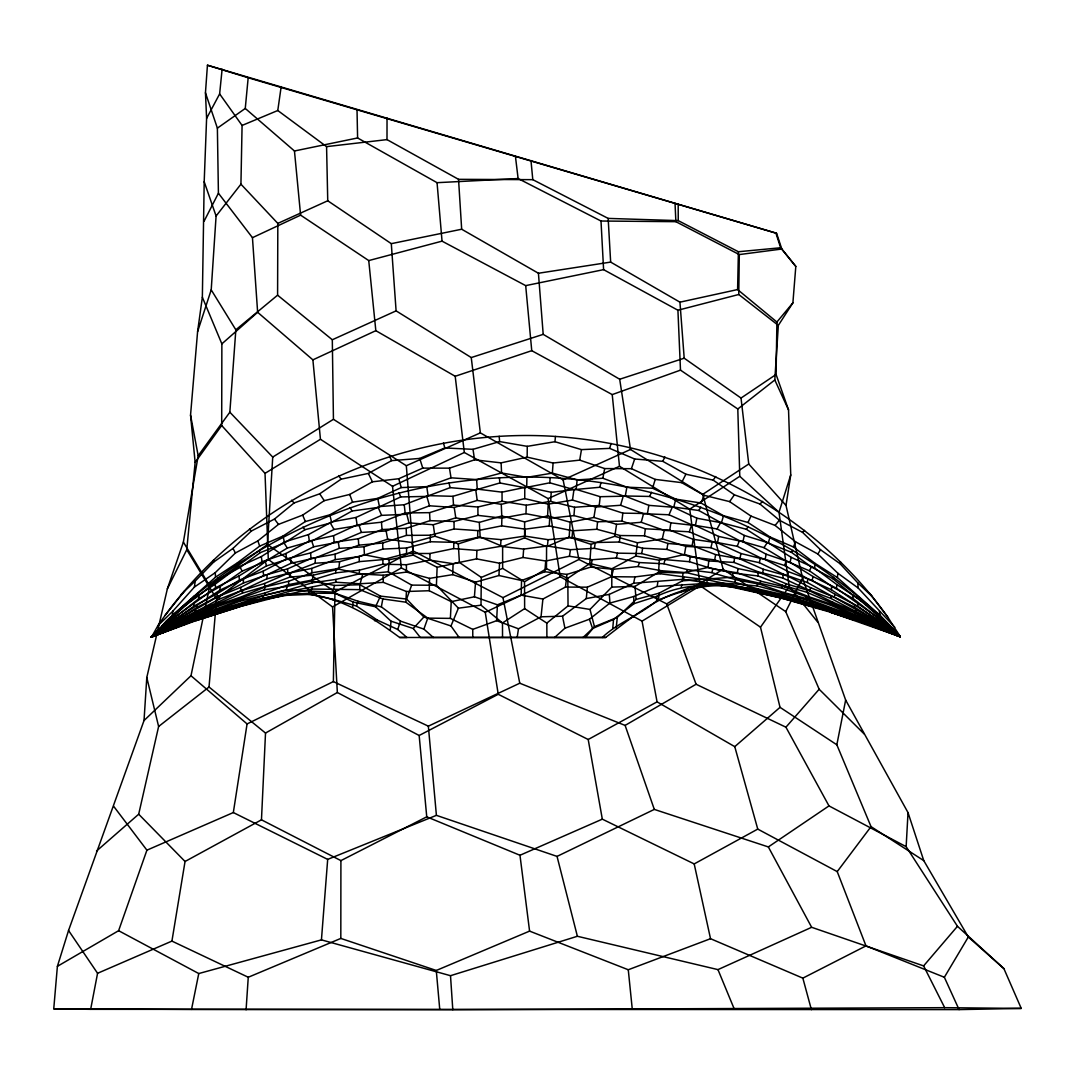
<?xml version="1.0" encoding="UTF-8"?>
<svg xmlns="http://www.w3.org/2000/svg" width="1075" height="1075" viewBox="0 0 1075 1075"><rect width="100%" height="100%" fill="white"/><g stroke="black" fill="none" stroke-linecap="round" stroke-linejoin="round"><path stroke-width="1.5" d="M171.919 941.095L248.258 977.256L340.815 938.421L340.909 860.618L261.467 819.822L185.048 861.478L171.919 941.095L97.57 973.292L90.649 1009.331L53.75 1008.767L57.392 966.331L68.545 930.48L144.023 720.546L146.791 677.505L167.364 588.831L183.382 542.096L198.176 455.733L190.544 415.111L197.598 331.611L202.355 297.238L204.196 181.742L206.602 118.371L205.459 92.786L207.435 65.212L776.593 233.288L781.807 249.024L795.809 266.425L792.893 302.868L778.327 325.376L774.806 379.972L788.539 409.911L790.743 474.908L786.013 505.425L802.608 578.189L845.649 700.053L908.026 812.619L923.761 860.618L968.32 936.983L1003.902 968.629L1021.25 1008.417L959.075 1009.6L90.649 1009.331M173.196 628.526L151.105 637.153L195.905 620.678L241.593 606.072L264.907 599.286L312.032 589.046L359.829 589.651L382.808 598.936L405.826 602.188L427.783 618.125L450.385 618.38L472.758 629.372L496.623 620.692L518.486 628.794L541.034 616.795L562.507 616.217L586.292 598.56L609.283 594.381L633.659 583.228L683.095 579.331L732.666 586.614L781.579 598.076L830.102 611.527L806.183 603.666L757.875 590.618L709.137 580.164L660.117 573.727L634.922 576.926L611.608 576.697L587.353 587.178L565.45 587.058L542.902 599.03L521.16 595.147L497.416 604.808L474.411 596.773L451.231 601.664L429.248 590.726L406.444 591.505L383.332 582.368L359.735 583.765L335.938 582.22L288.691 591.572L242.09 604.526L196.201 619.764L151.347 637.045L195.475 611.93L218.131 602.188L241.069 590.793L264.544 583.497L287.912 573.405L311.723 568.406L335.319 559.605L359.171 556.648L382.848 549.097L406.592 547.968L430.296 541.746L430.309 535.216L454.093 528.981L477.811 530.62L501.676 525.863L525.245 529.155L549.231 525.957L572.693 530.795L596.8 529.263L620.208 535.538L644.449 535.793L667.857 543.439L692.192 545.616L715.627 554.606L739.976 558.933L763.344 569.266L787.518 575.985L810.563 587.689L834.2 597.189L879.39 622.842L900.218 636.696L830.733 609.633L782.923 594.569L758.48 589.046L734.682 582.247L710.011 578.256L686.307 572.612L661.474 570.731L638.066 566.512L613.395 569.28L590.672 567.103L566.982 574.399L544.823 571.739L521.55 580.513L498.961 575.515L475.567 582.099L452.696 574.641L429.557 578.377L406.484 572.048L383.076 575.259L359.426 573.862L335.87 579.412L312.274 582.825L288.799 589.758L265.391 595.16L218.991 610.103L151.024 637.193L173.371 623.607L219.461 599.084L242.883 590L266.869 578.82L290.667 572.706L315.19 563.233L339.606 561.661L364.425 554.794L389.217 559.726L413.297 555.09L437.122 567.304L459.388 562.44L481.291 577.409L481.009 605.171L502.482 622.962L502.536 637.448L605.615 637.475C629.023 619.509 652.767 599.904 681.389 591.129C705.348 579.425 731.793 583.738 757.27 585.982C806.223 598.641 853.967 615.424 899.923 636.602L829.806 612.024L781.31 598.09L731.954 587.138L707.108 583.389L657.174 586.466L633.659 596.531L609.982 603.048L589.396 619.24L564.926 628.203L554.606 637.475L399.672 637.488C366.924 613.234 328.587 589.382 286.044 594.462C238.878 599.944 194.857 619.899 151.024 637.193L195.26 620.315L240.316 605.48L263.415 599.447L286.514 595.348L310.527 594.381L333.371 599.407L356.51 606.018L377.15 620.006L397.75 629.48L406.955 637.475L399.672 637.488M167.364 588.831L186.754 549.728L195.139 462.384L221.692 425.512L221.867 343.866L202.355 297.238M382.888 564.214L382.902 559.618L406.525 553.491L430.013 553.491L453.65 548.586L476.937 550.387L500.56 546.328L523.673 549.083L547.403 545.992L570.449 549.688L594.394 548.317L617.507 553.141L641.708 553.571L665.008 559.605L689.397 561.714L712.859 568.93L737.275 572.8L760.764 581.199L785.019 587.004L808.333 596.558L832.225 604.526L878.584 625.569L900.138 636.642L854.625 616.459L807.674 598.896L783.567 592.459L759.958 584.316L735.515 579.64L711.905 572.653L687.368 569.602L663.933 563.77L639.464 562.561L616.351 557.965L592.218 559.739L569.428 556.286L545.724 560.989L523.014 557.482L499.526 563.219L476.547 558.879L453.113 563.703L429.866 560.115L406.377 564.724L382.888 564.214L359.359 570.14L335.776 572.881L312.247 580.003L288.691 584.612L265.323 592.836L242.009 599.192L196.134 616.701L151.615 636.803L173.035 625.637L218.48 604.58L241.767 596.692L264.893 587.004L288.517 581.293L311.978 572.787L335.682 568.984L359.278 561.634L382.902 559.618M795.809 266.425L780.638 247.761L738.404 251.738L678.244 220.63L608.154 218.4L532.797 179.659L458.541 179.337L387 139.616L387.027 117.981M481.009 605.171L458.407 608.181L436.423 585.27L411.671 585.109L388.29 571.766L362.651 574.319L338.759 569.132L313.416 575.125L289.739 577.127L265.364 586.426L242.292 593.185L196.228 613.314L152.193 636.508L181.285 608.262L199.157 595.308L218.722 579.197L240.222 567.372L260.204 552.671L284.149 543.117L304.951 529.72L330.401 523.028L352.076 511.015L378.198 507.413L400.706 496.932L426.842 496.408L450.116 487.62L475.755 489.931L499.848 482.957L524.775 487.701L549.768 482.809L573.969 489.636L599.796 487.257L623.298 495.951L649.676 496.448L672.426 506.876L698.777 510.491L720.667 522.531L746.278 529.249L767.228 542.687L791.308 552.241L811.37 566.982L832.95 578.78L852.582 594.945L870.481 607.818L899.17 635.406L854.625 607.2L831.23 595.778L807.406 582.543L783.205 574.117L759.34 562.695L734.682 557.293L710.897 547.712L685.837 546.396L662.308 538.857L637.448 542.768L614.739 536.304L591.062 544.34L569.159 537.083L546.57 546.664L524.6 537.849L524.64 521.899L547.592 515.825L570.14 522.195L593.911 517.465L616.593 524.318L641.224 522.289L664.216 530.378L689.263 531.803L712.402 541.598L737.235 546.302L760.388 557.817L784.656 565.517L807.809 578.807L831.445 589.799L878.087 620.006L899.923 636.602L877.966 625.825L830.558 605.225L782.224 588.267L732.613 577.181L682.531 580.822L659.163 593.145L636.051 599.46L617.278 617.413L594.448 626.658L585.391 637.462M156.574 631.791L198.552 598.909L220.026 586.574L242.13 571.134L265.283 561.392L287.321 548.062L311.723 541.088L334.002 529.451L359.09 525.393L381.612 515.355L406.78 514.267L429.503 505.787L454.228 507.494L477.206 500.412L501.259 504.336L524.748 498.598L524.775 487.701M611.782 587.098L611.85 568.756L635.822 556.017L659.311 560.223L684.466 554.498L708.788 560.962L733.956 562.427L758.238 571.819L782.828 578.095L806.868 589.248L831.082 598.506L878.181 623.312L899.668 635.983L854.195 612.643L806.693 592.244L782.385 585.217L757.956 575.945L732.922 573.029L708.035 567.439L682.961 573.002L658.558 572.236L635.016 586.386L611.782 587.098L590 609.431L568.043 605.883L546.826 623.11L546.893 637.448M198.176 455.733L229.848 412.195L235.842 329.81L277.592 295.182L277.82 223.398L240.934 184.188L242.077 125.439L219.636 93.915L222.122 69.136M546.826 623.11L524.64 608.625L524.533 581.79L546.476 568.715L546.57 546.664M430.309 535.216L406.444 535.39L382.7 543.036L358.727 545.159L335.037 554.189L311.038 558.476L287.509 568.89L263.657 575.609L240.585 587.42L217.271 596.947L172.524 622.788L151.938 636.4L157.783 625.852L173.088 610.909L194.387 587.084L215.255 572.639L235.412 552.98L257.852 540.9L278.519 524.372L302.653 515.113L324.233 500.668L349.711 494.446L372.447 481.815L398.785 478.724L422.771 468.122L449.458 468.149L474.586 459.831L501.111 462.868L527.167 457.144L527.261 446.353L554.955 441.718L581.468 449.619L609.686 448.382L634.667 458.998L662.764 461.323L685.89 474.223L713.155 480.108L734.359 494.809L759.998 504.054L779.375 520.192L802.501 532.327L820.521 549.742L840.032 563.69L857.716 582.771L872.188 596.585L888.205 617.749L900.003 636.306L855.915 611.957L832.856 602.255L809.757 590.941L785.825 583.658L762.471 573.66L738.176 568.608L714.714 559.887L690.352 556.863L666.93 549.406L642.675 548.223L619.361 542.015L595.268 542.526L572.008 537.594L548.089 539.69L524.802 536.102L501.004 539.65L477.596 537.473L453.865 542.351L430.296 541.746M406.525 553.491L406.592 547.968M778.327 325.376L738.753 294.496L739.304 254.573L675.879 221.678L601.006 221.02L518.11 178.544L437.055 182.683L357.599 137.963L294.456 150.984L245.261 108.454L248.177 77.749L207.435 65.212M788.539 409.911L776.083 374.476L776.902 322.03L792.893 302.868M57.392 966.331L118.613 930.695L146.912 850.177L233.329 812.552L247.075 723.932L333.371 681.59L334.957 591.935L267.46 544.514L272.728 457.09L229.848 412.195M526.723 487.029L526.898 477.34L552.362 473.121L577.141 479.893L602.847 478.241L626.9 487.19L652.538 488.238L675.785 499.149L701.007 503.006L723.515 515.704L747.998 522.49L770.009 536.962L793.431 546.96L815.253 563.502L837.371 577.571L880.412 615.653L899.385 635.123L859.194 599.232L837.008 584.692L814.554 567.963L791.093 557.293L768.37 542.835L744.276 535.431L721.446 522.786L696.869 518.217L673.729 507.292L648.83 505.357L625.247 496.153L600.213 496.704L576.16 489.394L551.206 492.296L526.723 487.029L502.025 492.162L477.246 489.112L452.951 496.314L428.065 495.629L404.227 504.739L379.435 506.567L356.013 517.465L331.53 521.953L308.404 534.624L284.351 541.988L261.346 556.568L237.857 567.251L215.188 584.168L192.989 598.829L152.811 635.097L172.121 615.626L215.524 577.168L237.494 562.749L259.68 546.127L283.034 536.049L305.354 521.55L329.783 514.817L352.56 502.159L377.728 498.383L401.217 487.58L426.762 486.639L451.03 477.811L476.628 479.598L501.582 472.973L526.898 477.34M776.902 322.03L737.598 289.565L738.404 251.738M429.866 560.115L430.013 553.491M429.248 590.726L429.557 578.377M656.852 600.643L656.959 596.262C696.022 577.45 741.307 586.453 781.364 597.431C821.945 607.375 861.33 621.538 900.218 636.696C845.783 614.766 790.192 593.494 731.672 585.754C705.738 583.362 680.636 591.102 656.852 600.643C640.001 615.075 618.313 622.25 602.242 637.475L554.606 637.475M315.19 563.233L315.324 557.912L339.31 548.331L363.995 546.785L387.672 539.207L412.182 542.566L434.905 536.21L458.299 543.869L480.162 536.936L502.616 546.476L524.6 537.849M501.676 525.863L501.891 518.123L525.971 513.716L549.728 518.244L573.956 515.61L597.566 521.792L621.888 521.079L645.376 528.793L669.752 530.123L693.16 539.301L717.536 542.862L740.903 553.504L765.145 559.524L788.378 571.685L812.203 580.5L834.966 594.314L857.568 606.139L899.788 635.809L880.358 619.563L836.404 588.186L813.009 576.523L790.152 562.359L766.099 554.176L742.959 541.719L718.637 536.425L695.391 525.567L670.867 522.826L647.459 513.541L622.855 513.138L599.205 505.492L574.628 507.266L550.696 501.393L526.266 505.223L502.079 501.259L477.864 507.01L453.516 505.116L429.57 512.654L405.154 512.963L381.45 522.195L357.088 524.869L333.559 535.713L309.358 540.994L285.937 553.504L261.991 561.728L238.932 576.012L215.632 587.77L171.758 619.428L152.287 635.849L194.279 605.924L216.707 593.991L239.497 580.057L263.133 571.201L286.528 558.933L310.581 552.926L334.191 542.23L358.338 538.736L382.055 529.558L406.175 528.322L429.987 520.649L454.026 521.482L477.972 515.382L501.891 518.123M521.16 595.147L521.55 580.513M196.201 619.764L196.214 618.958M477.596 537.473L477.811 530.62M525.971 513.716L526.266 505.223M453.65 548.586L453.865 542.351M308.928 593.776L309.036 591.102L286.286 589.839L240.249 601.14L195.301 617.789L151.414 636.978L172.941 626.322L218.212 606.3L264.342 589.799L287.28 586.386L311.978 581.011L334.567 585.445L359.897 584.746L380.469 596.128L406.592 599.044L423.886 617.01L450.963 625.972L459.159 637.462L502.536 637.448M436.423 585.27L437.122 567.304M452.696 574.641L453.113 563.703M831.445 589.799L831.593 586.278L809.408 570.798L786.094 561.016L763.989 547.659L739.412 540.631L717.025 528.94L691.709 524.815L668.999 514.777L643.549 513.689L620.597 505.277L595.604 507.024L572.464 500.077L548.223 504.148L524.748 498.598M476.547 558.879L476.937 550.387M498.961 575.515L499.526 563.219M261.467 819.822L265.512 733.056L209.02 687.006L216.586 598.923L186.754 549.728M877.966 625.825L878.006 624.965M450.385 618.38L451.231 601.664M496.623 620.692L497.416 604.808M782.224 588.267L782.385 585.217M242.09 604.526L242.157 603.129M547.592 515.825L548.223 504.148M682.531 580.822L682.961 573.002M352.748 606.972L353.017 602.027L332.618 592.083L309.036 591.102M550.696 501.393L551.206 492.296M831.082 598.506L831.23 595.778M1003.902 968.629L957.462 926.301L906.144 846.67L908.026 812.619M217.365 611.285L217.446 609.915M405.826 602.188L406.444 591.505M806.693 592.244L806.868 589.248M288.691 591.572L288.799 589.758M658.558 572.236L659.311 560.223M173.371 623.607L173.451 622.479L196.765 607.55L243.447 583.026L267.164 574.695L291.097 563.26L315.324 557.912M197.598 331.611L211.211 289.86L216.088 216.021L204.196 181.742M500.56 546.328L501.004 539.65M524.802 536.102L525.245 529.155M549.231 525.957L549.728 518.244M569.159 537.083L570.14 522.195M568.043 605.883L567.802 578.323L589.812 563.528L591.062 544.34M246.081 1009.788L248.258 977.256M757.956 575.945L758.238 571.819M262.663 597.525L262.797 595.577M266.869 578.82L267.164 574.695M552.362 473.121L553.087 463.016L579.707 460.127L604.688 468.579L631.428 468.687L655.226 479.41L681.604 482.621L704.125 495.306L729.629 501.622L750.982 516.081L775.088 525.42L795.54 541.813L817.847 554.015L837.855 573.23L858.213 588.052L894.817 627.33M732.613 577.181L732.922 573.029M118.613 930.695L198.767 973.547L321.438 939.873L327.687 859.395L436.41 815.347L557.038 856.399L654.312 809.408L768.343 846.939L811.652 927.295L923.613 965.901L944.683 1007.678L1021.25 1008.417M388.29 571.766L389.217 559.726M830.558 605.225L830.72 603.156M474.411 596.773L475.567 582.099M523.014 557.482L523.673 549.083M573.956 515.61L574.628 507.266M757.27 585.982L757.499 583.161M806.21 599.487L806.384 597.378M390.252 630.165L391.004 621.189L375.538 606.77L353.017 602.027M544.823 571.739L545.724 560.989M549.768 482.809L550.212 477.596C676.188 483.925 800.593 536.102 889.751 625.811M612.75 628.418L613.543 619.442L634.035 603.653L656.959 596.262M756.746 591.062L756.854 589.826M219.461 599.084L219.73 596.235M586.292 598.56L587.353 587.178M782.828 578.095L783.205 574.117M554.955 441.718L555.466 436.45C685.447 445.131 812.472 510.786 888.205 617.749M878.181 623.312L878.288 622.25M616.203 628.203L617.278 617.413M658.518 599.675L659.163 593.145M572.008 537.594L572.693 530.795M576.16 489.394L577.141 479.893M596.8 529.263L597.566 521.792M196.228 613.314L196.416 611.541M433.359 637.475L423.886 629.117L400.478 621.122L381.356 606.878L357.988 601.247L335.427 593.36L335.817 589.705M541.034 616.795L542.902 599.03M853.859 616.768L853.993 615.572M547.403 545.992L548.089 539.69M731.672 585.754L731.887 583.792M781.619 595.093L781.821 593.212M807.406 582.543L807.809 578.807M854.195 612.643L854.383 610.99M877.711 628.176L900.151 636.776L853.59 619.227L829.806 612.024M837.371 577.571L837.855 573.23M338.759 569.132L339.606 561.661M599.205 505.492L600.213 496.704M708.035 567.439L708.788 560.962M830.102 609.861L830.263 608.544M565.45 587.058L566.982 574.399M621.888 521.079L622.855 513.138M635.822 556.017L637.448 542.768M312.032 589.046L312.22 587.434M619.361 542.015L620.208 535.538M644.449 535.793L645.376 528.793M706.799 583.201L707.31 579.412M194.387 587.084L195.207 581.091L213.643 562.091L232.979 548.425L251.375 531.023L274.474 519.064L294.08 502.952L319.705 493.815L341.084 479.181L368.349 473.417L391.623 460.637L419.707 458.434L444.808 447.953L473 449.323L499.62 441.583L527.261 446.353M805.699 603.774L805.847 602.685M242.077 125.439L277.78 110.51L281.18 86.591M733.956 562.427L734.682 557.293M572.464 500.077L573.969 489.636M657.174 586.466L657.873 581.844M594.394 548.317L595.268 542.526M517.156 637.475L518.486 628.794M569.428 556.286L570.449 549.688M669.752 530.123L670.867 522.826M692.192 545.616L693.16 539.301M614.739 536.304L616.593 524.318M666.93 549.406L667.857 543.439M814.554 567.963L815.253 563.502M195.301 617.789L195.502 616.486M593.911 517.465L595.604 507.024M196.765 607.55L197.142 605.238L220.039 590.108L243.38 579.21L266.506 565.92L290.519 558.301L313.685 546.799L338.262 542.176L361.375 532.421L386.113 530.983L408.984 522.867L433.265 524.734L455.787 517.827L479.302 522.383L501.783 515.973L524.64 521.899M647.459 513.541L648.83 505.357M198.552 598.909L199.157 595.308M579.707 460.127L581.468 449.619M684.466 554.498L685.837 546.396M717.536 542.862L718.637 536.425M739.976 558.933L740.903 553.504M836.404 588.186L837.008 584.692M714.714 559.887L715.627 554.606M765.145 559.524L766.099 554.176M641.708 553.571L642.675 548.223M381.356 606.878L382.808 598.936M242.292 593.185L242.883 590M625.247 496.153L626.9 487.19M790.152 562.359L791.093 557.293M602.847 478.241L604.688 468.579M923.761 860.618L871.032 826.635L836.834 744.787L845.649 700.053M689.397 561.714L690.352 556.863M53.75 1008.767L191.525 1009.385L198.767 973.547M633.659 583.228L634.922 576.926M695.391 525.567L696.869 518.217M762.471 573.66L763.344 569.266M787.518 575.985L788.378 571.685M812.203 580.5L813.009 576.523M172.121 615.626L173.088 610.909M144.023 720.546L190.987 675.745L209.773 585.982L267.46 544.514M289.739 577.127L290.667 572.706M590.672 567.103L592.218 559.739M742.959 541.719L744.276 535.431M759.34 562.695L760.388 557.817M218.212 606.3L218.695 604.043M737.275 572.8L738.176 568.608M681.295 587.138L681.899 584.477M662.308 538.857L664.216 530.378M96.548 851.024L138.688 814.205L158.616 726.498L146.791 677.505M240.249 601.14L240.8 598.815M616.351 557.965L617.507 553.141M611.608 576.697L613.395 569.28M785.019 587.004L785.825 583.658M311.978 581.011L313.416 575.125M809.757 590.941L810.563 587.689M710.897 547.712L712.402 541.598M599.796 487.257L601.019 482.42M673.729 507.292L675.785 499.149M711.905 572.653L712.859 568.93M663.933 563.77L665.008 559.605M759.958 584.316L760.764 581.199M172.941 626.322L173.183 625.381M359.897 584.746L362.651 574.319M834.2 597.189L834.966 594.314M641.224 522.289L643.549 513.689M807.674 598.896L808.333 596.558M832.225 604.526L832.856 602.255M192.989 598.829L193.688 596.329M768.37 542.835L770.009 536.962M609.686 448.382L611.084 443.424M878.584 625.569L878.839 624.656M286.286 589.839L287.28 586.386M620.597 505.277L623.298 495.951M332.618 592.083L334.567 585.445M721.446 522.786L723.515 515.704M840.032 563.69L840.569 561.903M857.568 606.139L858.199 603.989M855.915 611.957L856.452 610.143M264.342 589.799L265.364 586.426M879.39 622.842L879.726 621.699M854.625 616.459L855.028 615.128M652.538 488.238L655.226 479.41M782.923 594.569L783.567 592.459M830.733 609.633L831.177 608.181M880.358 619.563L880.748 618.286M356.51 606.018L357.988 601.247M817.564 621.941L789.211 586.533L778.999 512.278L790.743 474.908M734.682 582.247L735.515 579.64M784.656 565.517L786.094 561.016M264.907 599.286L265.216 598.372M397.75 629.48L400.478 621.122M853.792 619.173L854.007 618.488M631.428 468.687L634.667 458.998M806.183 603.666L806.599 602.457M689.263 531.803L691.709 524.815M638.066 566.512L639.464 562.561M686.307 572.612L687.368 569.602M423.886 629.117L427.783 618.125M406.592 599.044L411.671 585.109M737.235 546.302L739.412 540.631M757.875 590.618L758.48 589.046M701.007 503.006L704.125 495.306M793.431 546.96L795.54 541.813M832.95 578.78L833.568 577.302M450.963 625.972L458.407 608.181M649.676 496.448L651.45 492.256M668.999 514.777L672.426 506.876M660.117 573.727L661.474 570.731M310.527 594.381L311.105 593.118L335.427 593.36M781.579 598.076L781.901 597.364M709.137 580.164L710.011 578.256M375.538 606.77L380.469 596.128M747.998 522.49L750.982 516.081M662.764 461.323L664.888 456.942M864.112 733.916L819.163 689.25L785.744 611.648L802.608 578.189M204.089 221.195L218.413 193.218L217.378 128.153L205.459 92.786M173.451 622.479L152.758 635.607L173.828 620.168L175.252 617.372M681.604 482.621L685.89 474.223M809.408 570.798L811.37 566.982M206.602 118.371L219.636 93.915M683.095 579.331L684.076 577.503M717.025 528.94L720.667 522.531M959.075 1009.6L944.361 977.269L968.32 936.983M698.777 510.491L700.846 507.064M732.666 586.614L733.204 585.727M680.905 591.895L681.389 591.129M817.847 554.015L820.521 549.742M763.989 547.659L767.228 542.687M157.783 625.852C244.71 498.155 402.171 426.305 555.466 436.45M729.629 501.622L734.359 494.809M836.834 744.787L780.033 707.337L760.495 627.195L789.211 586.533M713.155 480.108L715.735 476.521M181.285 608.262L182.656 606.407C282.591 518.056 417.113 471.602 550.212 477.596M944.361 977.269L865.993 945.892L837.223 871.61L871.032 826.635M165.16 615.222L184.672 590.807M746.278 529.249L748.334 526.602M216.088 216.021L240.934 184.188M162.002 626.282L166.343 620.933L182.656 606.407M775.088 525.42L779.375 520.192M923.613 965.901L957.462 926.301M791.308 552.241L792.933 550.333M906.144 846.67L828.986 805.901L785.933 727.197L819.163 689.25M391.004 621.189L413.243 628.499L423.886 617.01M759.998 504.054L762.605 501.38M181.272 594.3L195.207 581.091M802.501 532.327L804.543 530.392M583.026 637.475L592.594 628.512L613.543 619.442M221.867 343.866L257.637 312.288L252.45 237.683L218.413 193.218M837.223 871.61L757.754 829.094L734.762 746.655L780.033 707.337M158.616 726.498L209.02 687.006M778.999 512.278L739.775 476.306L737.799 408.997L774.806 379.972M195.905 620.678L241.203 606.26L288.194 594.099M216.586 598.923L268.293 559.403L265.028 473.349L221.692 425.512M217.378 128.153L245.261 108.454M768.343 846.939L828.986 805.901M786.013 505.425L748.751 464.01L741.024 398.059L776.083 374.476M277.78 110.51L326.572 146.63L327.741 200.77L391.3 243.662L396.097 310.863L471.253 357.558L543.197 334.365L619.684 379.247L630.514 449.471L702.741 494.366L748.751 464.01M760.495 627.195L700.215 585.794L689.72 509.16L739.775 476.306M502.482 622.962L524.64 608.625M173.828 620.168L197.142 605.238M272.728 457.09L333.438 419.304L332.309 339.767L277.592 295.182M265.028 473.349L320.444 439.272L312.892 359.856L257.637 312.288M471.253 357.558L480.35 432.876L563.125 479.907L578.928 559.457L666.715 603.881L723.139 569.239L785.744 611.648M320.444 439.272L392.523 486.303L464.319 452.494L548.129 498.612L560.196 576.791L642.057 621.135L700.215 585.794M333.371 681.59L428.347 726.163L519.763 683.216L625.112 725.41L696.089 684.251L785.933 727.197M498.236 694.289L419.156 735.488L337.348 692.515L332.565 606.945L401.378 567.923L485.255 612.307L498.236 694.289L588.2 739.506L602.322 819.15L694.195 863.924L710.521 938.703L802.85 978.142L865.993 945.892M265.512 733.056L337.348 692.515M694.195 863.924L757.754 829.094M588.2 739.506L657.067 701.854L734.762 746.655M334.957 591.935L413.123 550.924L502.966 597.633L519.763 683.216M340.909 860.618L426.748 816.825L519.977 855.27L602.322 819.15M502.966 597.633L578.928 559.457M485.255 612.307L560.196 576.791M252.45 237.683L300.61 215.148L368.738 260.58L442.04 241.149L525.688 285.627L603.599 269.65L677.922 310.232L738.753 294.496M312.892 359.856L375.833 330.67L455.195 376.277L531.749 350.678L612.226 394.592L680.488 370.136L737.799 408.997M277.82 223.398L327.741 200.77M332.309 339.767L396.097 310.863M548.129 498.612L619.482 466.308L689.72 509.16M563.125 479.907L630.514 449.471M321.438 939.873L450.506 975.697L577.383 936.271L717.966 969.623L811.652 927.295M333.438 419.304L406.323 465.717L480.35 432.876M481.291 577.409L502.643 568.379L524.533 581.79M340.815 938.421L436.275 970.47L529.585 931.111L628.27 969.757L710.521 938.703M619.684 379.247L684.197 358.203L741.024 398.059M374.517 620.692L377.15 620.006M332.242 599.689L333.371 599.407M391.3 243.662L461.672 229.23L538.427 273.252L610.654 262.098L679.938 302.169L737.598 289.565M633.135 617.01L634.331 616.795M853.51 619.858L829.913 612.011M739.304 254.573L781.807 249.024M326.572 146.63L387 139.616M287.657 594.515L311.105 593.118M191.525 1009.385L452.79 1009.68L944.683 1007.678M459.159 637.462L420.365 637.488L413.243 628.499M602.242 637.475L605.615 637.475M527.167 457.144L553.087 463.016M589.812 563.528L611.85 568.756M248.177 77.749L776.593 233.288M546.476 568.715L567.802 578.323M233.329 812.552L327.687 859.395M831.593 586.278L853.201 598.627L895.354 631.495M268.293 559.403L332.565 606.945M190.987 675.745L247.075 723.932M138.688 814.205L185.048 861.478M249.494 529.021L251.375 531.023M291.553 500.224L294.08 502.952M258.578 550.803L260.204 552.671M302.895 527.099L304.951 529.72M869.688 593.36L872.188 596.585M274.474 519.064L278.519 524.372M113.695 806.344L146.912 850.177M869.084 605.924L870.481 607.818M338.598 475.593L341.084 479.181M68.545 930.48L97.57 973.292M319.705 493.815L324.233 500.668M284.149 543.117L287.321 548.062M211.211 289.86L235.842 329.81M349.993 507.575L352.076 511.015M183.382 542.096L209.773 585.982M330.401 523.028L334.002 529.451M232.979 548.425L235.412 552.98M286.044 594.462L286.514 595.348M240.222 567.372L242.13 571.134M876.703 617.198L878.087 620.006M368.349 473.417L372.447 481.815M389.58 456.257L391.623 460.637M378.198 507.413L381.612 515.355M218.104 577.745L218.722 579.197M398.933 492.713L400.706 496.932M302.653 515.113L305.354 521.55M717.966 969.623L734.064 1008.565M349.711 494.446L352.56 502.159M666.715 603.881L696.089 684.251M625.112 725.41L654.312 809.408M257.852 540.9L259.68 546.127M589.396 619.24L592.594 628.512M311.723 541.088L313.685 546.799M359.09 525.393L361.375 532.421M775.881 233.047L780.638 247.761M419.707 458.434L422.771 468.122M426.842 496.408L429.503 505.787M240.021 604.459L240.316 605.48M398.785 478.724L401.217 487.58M702.741 494.366L723.139 569.239M265.283 561.392L266.506 565.92M802.85 978.142L811.397 1009.64M879.296 611.447L880.412 615.653M443.478 442.994L444.808 447.953M590 609.431L594.448 626.658M406.78 514.267L408.984 522.867M171.422 618.125L171.758 619.428M557.038 856.399L577.383 936.271M448.92 482.756L450.116 487.62M329.783 514.817L331.53 521.953M193.755 603.733L194.279 605.924M283.034 536.049L284.351 541.988M172.269 621.619L172.524 622.788M377.728 498.383L379.435 506.567M195.086 610.049L195.475 611.93M562.507 616.217L564.926 628.203M216.707 593.991L217.271 596.947M386.113 530.983L387.672 539.207M642.057 621.135L657.067 701.854M338.262 542.176L339.31 548.331M852.582 594.945L853.201 598.627M449.458 468.149L451.03 477.811M473 449.323L474.586 459.831M454.228 507.494L455.787 517.827M308.404 534.624L309.358 540.994M426.762 486.639L428.065 495.629M356.013 517.465L357.088 524.869M240.585 587.42L241.069 590.793M218.131 602.188L218.48 604.58M433.265 524.734L434.905 536.21M475.755 489.931L477.206 500.412M238.932 576.012L239.497 580.057M195.946 615.29L196.134 616.701M172.9 624.669L173.035 625.637M858.858 596.585L859.194 599.232M519.977 855.27L529.585 931.111M261.346 556.568L261.991 561.728M515.422 156.318L518.11 178.544M215.188 584.168L215.632 587.77M455.195 376.277L464.319 452.494M263.133 571.201L263.657 575.609M290.519 558.301L291.097 563.26M404.227 504.739L405.154 512.963M392.523 486.303L401.378 567.923M285.937 553.504L286.528 558.933M612.226 394.592L619.482 466.308M628.27 969.757L632.234 1008.847M368.738 260.58L375.833 330.67M264.544 583.497L264.893 587.004M333.559 535.713L334.191 542.23M294.456 150.984L300.61 215.148M190.544 415.111L195.139 462.384M857.716 582.771L858.213 588.052M530.983 160.592L532.797 179.659M525.688 285.627L531.749 350.678M419.156 735.488L426.748 816.825M241.767 596.692L242.009 599.192M428.347 726.163L436.41 815.347M412.182 542.566L413.297 555.09M436.275 970.47L439.715 1008.995M287.509 568.89L287.912 573.405M854.437 604.943L854.625 607.2M437.055 182.683L442.04 241.149M213.482 560.156L213.643 562.091M499.19 436.302L499.62 441.583M381.45 522.195L382.055 529.558M310.581 552.926L311.038 558.476M635.016 586.386L636.051 599.46M609.283 594.381L609.982 603.048M499.432 477.717L499.848 482.957M406.323 465.717L413.123 550.924M237.494 562.749L237.857 567.251M538.427 273.252L543.197 334.365M679.938 302.169L684.197 358.203M450.506 975.697L452.79 1009.68M476.628 479.598L477.246 489.112M452.951 496.314L453.516 505.116M458.541 179.337L461.672 229.23M479.302 522.383L480.162 536.936M458.299 543.869L459.388 562.44M358.338 538.736L358.727 545.159M608.154 218.4L610.654 262.098M311.723 568.406L311.978 572.787M215.255 572.639L215.524 577.168M288.517 581.293L288.691 584.612M363.995 546.785L364.425 554.794M335.037 554.189L335.319 559.605M633.659 596.531L634.035 603.653M601.006 221.02L603.599 269.65M429.57 512.654L429.987 520.649M218.897 608.504L218.991 610.103M675.033 203.403L675.879 221.678M501.111 462.868L501.582 472.973M501.259 504.336L501.783 515.973M677.922 310.232L680.488 370.136M406.175 528.322L406.444 535.39M383.076 575.259L383.332 582.368M265.323 592.836L265.391 595.16M382.7 543.036L382.848 549.097M359.171 556.648L359.278 561.634M335.682 568.984L335.776 572.881M357.021 109.811L357.599 137.963M335.87 579.412L335.938 582.22M359.359 570.14L359.426 573.862M243.38 579.21L243.447 583.026M406.377 564.724L406.484 572.048M359.735 583.765L359.829 589.651M477.864 507.01L477.972 515.382M312.247 580.003L312.274 582.825M454.026 521.482L454.093 528.981M502.025 492.162L502.079 501.259M220.026 586.574L220.039 590.108M678.191 204.196L678.244 220.63M472.758 629.372L472.785 637.475M502.616 546.476L502.643 568.379"/></g></svg>
